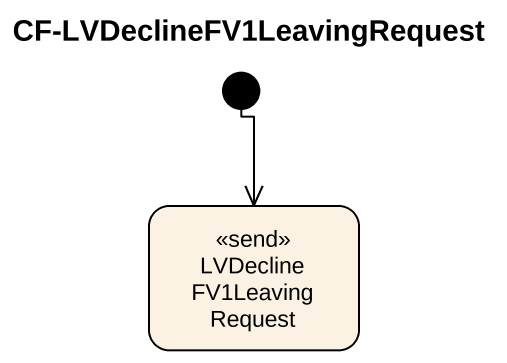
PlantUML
@startuml
title CF-LVDeclineFV1LeavingRequest
hide empty description
state LVDeclineFV1LeavingRequest <<send>>
[*] --> LVDeclineFV1LeavingRequest
@enduml
